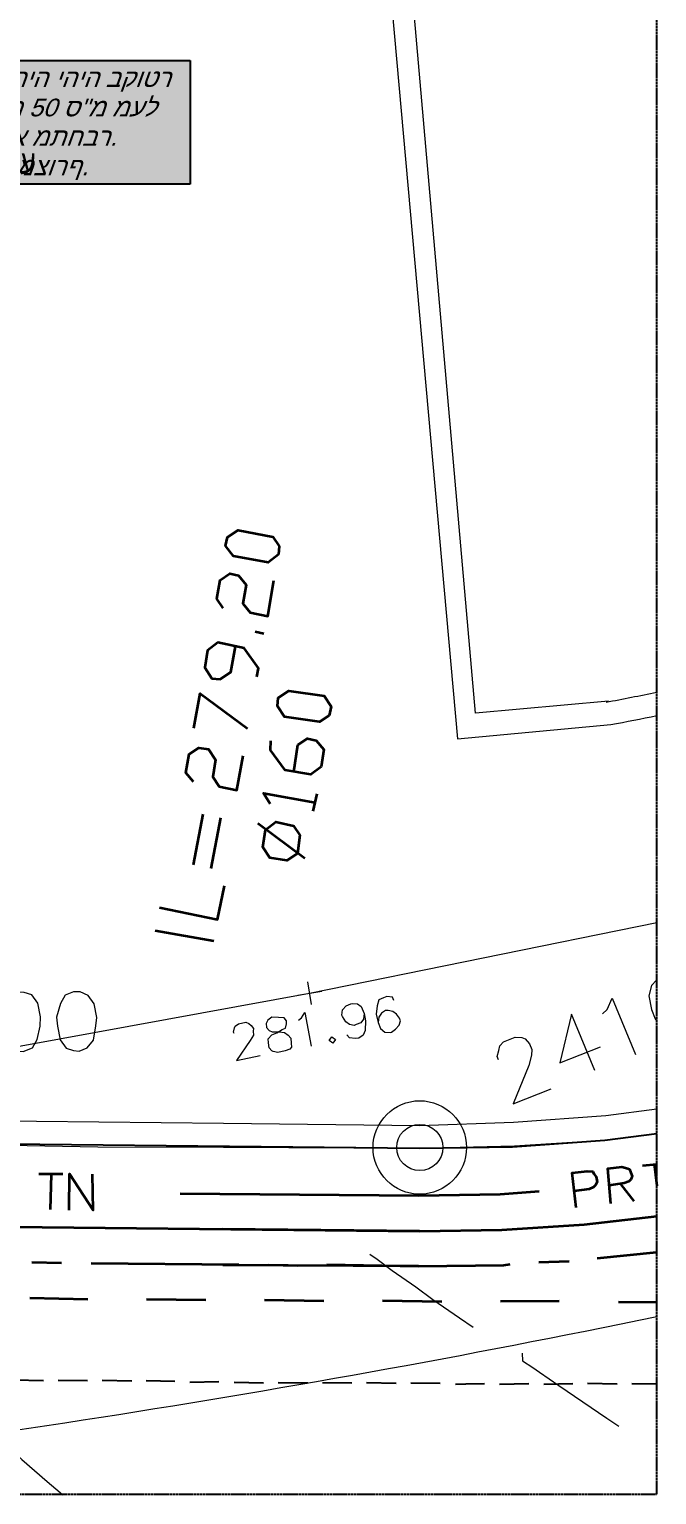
# Model space of a CAD drawing. Header units: centimetres. Extents: x 14435 to 32127, y -4289 to 2500.
# Drawn here: x 28175 to 28708, y -2230 to -985 of the extents above; entities that cross this region are included whole.
import ezdxf

# ---------------------------------------------------------------- set-up
doc = ezdxf.new("R2010")
doc.units = ezdxf.units.CM
doc.linetypes.add('Dash', pattern=[0.635, 0.3175, -0.3175])
doc.layers.add('BLACK', color=250, linetype='Continuous')
doc.layers.add('G-ANNO-TEXT', color=7, linetype='Continuous', lineweight=5)
for name, color, linetype, lineweight, true_color in [('PDF_0-Buildline', 4, 'Continuous', 5, 0x00ffff), ('PDF_0-GDR', 3, 'Continuous', 5, 0x00ff00), ('PDF__HGM-block_nipel_500', 224, 'Continuous', 5, 0xa5007c), ('PDF__HGM-SE-nipel', 224, 'Continuous', 5, 0xa5007c), ('PDF_BEZR', 4, 'Continuous', 5, 0x00ffff), ('PDF_C1610_0', 251, 'Continuous', 5, 0x656565), ('PDF_C1660_0_1', 3, 'Continuous', 5, 0x00ff00), ('PDF_CELLCOM_SIVIM_PIPE', 214, 'Continuous', 5, 0xa500a5), ('PDF_HW-CONT-100', 14, 'Continuous', 5, 0xa50000), ('PDF_HW-CONT-20', 14, 'Continuous', 5, 0xa50000), ('PDF_HW-CURB-BRDR', 110, 'Continuous', 5, 0x00ff7f), ('PDF_L-00-ktse migrash', 1, 'Continuous', 5, 0xff0000), ('PDF_M1502', 251, 'Continuous', 5, 0x656565), ('PDF_M1509', 251, 'Continuous', 5, 0x656565), ('PDF_PARTNER_L', 20, 'Continuous', 5, 0xff3f00), ('PDF_TLKL', 100, 'Continuous', 5, 0x00ff3f), ('מפת מדידה_dwg', 8, 'Continuous', 5, 0x767676)]:
    doc.layers.add(name, color=color, linetype=linetype, lineweight=lineweight, true_color=true_color)
doc.styles.add('Arial_10', font='arial.ttf', dxfattribs={"width": 0.8, "height": 20})
doc.styles.add('MUR', font='MIRYL', dxfattribs={"oblique": 20})

# ---------------------------------------------------------------- blocks, each defined once
blk = doc.blocks.new('מפת מדידה_dwg-896485-קרקע פיתוח')
at = {"layer": 'PDF_0-Buildline', "color": 131, "lineweight": 13, "true_color": 0xaaffff, "flags": 128}
for points in [[(33773, 24402), (33473.9, 24490.6), (33031.6, 22968.9), (33157.6, 22932.9)], [(33162.8, 22952), (33053.9, 22983.7), (33487.7, 24465.2), (33765.8, 24383.4)]]:
    blk.add_lwpolyline(points, dxfattribs=at)
at = {"layer": 'PDF_0-Buildline', "color": 131, "lineweight": 13, "true_color": 0xaaffff}
for centre, radius, start, end in [((33403.1, 24192.2), 1263.6, 258.94, 260.9223), ((33404.6, 24183.6), 1274.9, 258.8251, 260.6072)]:
    blk.add_arc(centre, radius, start, end, dxfattribs=at)
at = {"layer": 'PDF_0-GDR', "color": 81, "lineweight": 13, "true_color": 0xaaffaa, "flags": 128}
for points in [[(32531.1, 22816.6), (32727.9, 22737.2), (32882.4, 22674.8), (32957.6, 22648.3), (33032.7, 22625), (33075, 22614.6)], [(32523.7, 22797.5), (32621.1, 22757.3), (32720.5, 22718.1), (32875, 22656.8), (32951.2, 22629.3), (33027.4, 22604.9), (33067.4, 22595.2)]]:
    blk.add_lwpolyline(points, dxfattribs=at)
at = {"layer": 'PDF__HGM-block_nipel_500', "color": 9, "lineweight": 35, "true_color": 0xe1aad3}
for p, q in [((32911, 23111.8), (32904.7, 23116)), ((32874, 22921.3), (32847.5, 22963.6)), ((32895.1, 22956.2), (32903.6, 22968.9))]:
    blk.add_line(p, q, dxfattribs=at)
at = {"layer": 'PDF__HGM-block_nipel_500', "color": 9, "lineweight": 35, "true_color": 0xe1aad3, "flags": 128}
for points in [[(32947, 23170), (32936.4, 23166.8), (32911, 23182.7), (32907.8, 23193.3), (32912.1, 23199.6), (32922.6, 23201.7), (32948, 23185.8), (32950.2, 23176.3)], [(32937.5, 23027.1), (32927.9, 23025), (32901.5, 23039.8), (32899.4, 23050.4), (32902.5, 23056.8), (32913.1, 23058.9), (32939.6, 23044.1), (32941.7, 23033.5)], [(32869.7, 22927.7), (32859.2, 22925.5), (32846.5, 22932.9), (32844.3, 22943.5), (32851.7, 22956.2), (32862.3, 22959.4), (32875, 22950.9), (32877.1, 22941.4)]]:
    blk.add_lwpolyline(points, close=True, dxfattribs=at)
for points in [[(32886.7, 23144.6), (32884.5, 23154.1), (32893, 23167.9), (32902.5, 23170), (32908.9, 23165.7), (32912.1, 23156.2), (32903.6, 23142.5), (32906.8, 23132.9), (32919.5, 23124.5), (32935.3, 23150.9)], [(32892, 23080), (32896.2, 23086.4), (32890.9, 23106.5), (32871.8, 23119.2), (32861.3, 23116), (32853.9, 23103.3), (32856, 23092.7), (32862.3, 23089.6), (32872.9, 23091.7), (32884.5, 23110.7)], [(32826.3, 23058.9), (32842.2, 23084.3), (32868.7, 23041.9)], [(32809.4, 23016.5), (32806.2, 23026.1), (32814.7, 23039.8), (32824.2, 23041.9), (32831.6, 23037.7), (32833.8, 23027.1), (32826.3, 23014.4), (32828.5, 23004.9), (32841.2, 22996.4), (32857, 23021.8)], [(32892, 22993.3), (32903.6, 23013.4), (32913.1, 23015.5), (32919.5, 23011.3), (32922.6, 23001.7), (32915.2, 22989), (32904.7, 22985.9), (32885.6, 22997.5), (32880.3, 23017.6), (32883.5, 23025)], [(32863.4, 22975.3), (32861.3, 22985.9), (32899.4, 22962.6)]]:
    blk.add_lwpolyline(points, dxfattribs=at)
at = {"layer": 'PDF__HGM-SE-nipel', "color": 9, "lineweight": 35, "true_color": 0xe1aad3}
for p, q in [((32784, 22950.9), (32807.3, 22988)), ((32796.7, 22942.5), (32820, 22979.5)), ((32733.2, 22910.7), (32776.6, 22884.3))]:
    blk.add_line(p, q, dxfattribs=at)
at = {"layer": 'PDF__HGM-SE-nipel', "color": 9, "lineweight": 35, "true_color": 0xe1aad3, "flags": 128}
blk.add_lwpolyline([(32743.8, 22927.7), (32786.1, 22900.1), (32802, 22924.5)], dxfattribs=at)
at = {"layer": 'PDF_BEZR', "color": 131, "lineweight": 35, "true_color": 0xaaffff}
for p, q in [((32520.5, 22658.9), (32566, 22639.8)), ((32612.6, 22621.8), (32659.2, 22602.8)), ((32705.7, 22584.8), (32752.3, 22565.8)), ((32798.8, 22547.8), (32845.4, 22528.7)), ((32892, 22510.7), (32938.5, 22492.8)), ((32985.1, 22473.7), (33015.3, 22461.8))]:
    blk.add_line(p, q, dxfattribs=at)
at = {"layer": 'PDF_C1610_0', "color": 9, "lineweight": 13, "true_color": 0xcbcbcb, "flags": 128}
for points in [[(32965, 22702.3), (32965, 22705.4), (32968.1, 22709.7), (32970.3, 22712.9), (32974.5, 22715), (32985.1, 22715), (32990.4, 22712.9), (32992.5, 22710.7), (32994.6, 22705.4), (32994.6, 22700.2), (32992.5, 22695.9), (32987.2, 22688.5), (32962.9, 22663.1), (32997.8, 22663.1)], [(33038, 22664.2), (33036.9, 22716), (33012.6, 22681.1), (33049.6, 22681.1)], [(33061.3, 22706.5), (33066.6, 22708.6), (33074, 22716), (33075, 22664.2)], [(33114.7, 22716.4), (33108.9, 22713.9), (33103.6, 22706.5), (33101.5, 22694.9), (33101.5, 22686.4), (33102.1, 22684.1)]]:
    blk.add_lwpolyline(points, dxfattribs=at)
at = {"layer": 'PDF_C1610_0', "color": 9, "lineweight": 13, "true_color": 0xcbcbcb}
for radius in [39.7, 19.6]:
    blk.add_circle((32875.6, 22657.3), radius, dxfattribs=at)
at = {"layer": 'PDF_C1660_0_1', "color": 81, "lineweight": 13, "true_color": 0xaaffaa, "flags": 128}
blk.add_lwpolyline([(29472.3, 24155.4), (29769.3, 24011.2), (30207.4, 23804.9), (30647.6, 23602.8), (31089.9, 23404.9), (31533.3, 23211.2), (31978.8, 23021.8), (32426.4, 22837.7), (32875, 22656.8), (32949.1, 22629.3), (33024.2, 22606), (33067.4, 22595.2)], dxfattribs=at)
at = {"layer": 'PDF_C1660_0_1', "color": 81, "lineweight": 13, "true_color": 0xaaffaa}
blk.add_arc((34697.5, 32312.8), 10005.7, 254.62372, 260.29521, dxfattribs=at)
at = {"layer": 'PDF_CELLCOM_SIVIM_PIPE', "color": 254, "lineweight": 35, "true_color": 0xe1aae1, "flags": 128}
for points in [[(32388.3, 22777.4), (32452.8, 22750.9), (32849.6, 22591.2), (32694.1, 22653.6)], [(32849.6, 22591.2), (32915.2, 22566.8), (32981.9, 22545.7), (33041.8, 22529.7)]]:
    blk.add_lwpolyline(points, dxfattribs=at)
at = {"layer": 'PDF_HW-CONT-100', "color": 9, "true_color": 0xe1aaaa, "flags": 128}
blk.add_lwpolyline([(32308.4, 22885.3), (32320, 22856.2), (32336.9, 22812.8), (32354.9, 22766.8), (32369.8, 22731.9), (32373.5, 22723.4), (32379.3, 22709.7), (32390.9, 22683.2), (32408.9, 22645.1), (32413.7, 22634.5), (32426.4, 22608.6), (32428.5, 22604.9), (32438, 22585.9), (32451.8, 22558.4), (32458.1, 22546.2), (32464.5, 22533.5), (32477.7, 22508.1), (32484.6, 22495.4), (32485.9, 22492.9)], dxfattribs=at)
at = {"layer": 'PDF_HW-CONT-20', "color": 9, "true_color": 0xe1aaaa, "flags": 128}
for points in [[(32803.1, 22588.5), (32807.3, 22582.2), (32815.8, 22568.4), (32829.5, 22548.3), (32839, 22533), (32854.4, 22510.2), (32862.3, 22498.6)], [(32893, 22463.1), (32890.9, 22456.8), (32897.2, 22448.3), (32900.9, 22442.5), (32912.1, 22426.1), (32940.1, 22385.4), (32947, 22375.3)]]:
    blk.add_lwpolyline(points, dxfattribs=at)
at = {"layer": 'PDF_HW-CURB-BRDR', "color": 121, "lineweight": 25, "true_color": 0xaaffd4}
for p, q in [((32505.7, 22589), (32482.4, 22598.6)), ((32540.6, 22575.3), (32517.4, 22584.8)), ((32575.6, 22561.5), (32552.3, 22571.1)), ((32609.4, 22547.8), (32587.2, 22557.3)), ((32644.3, 22534), (32621.1, 22542.5)), ((32679.3, 22519.2), (32656, 22528.7)), ((32714.2, 22505.5), (32690.9, 22515)), ((32749.1, 22491.7), (32725.8, 22501.2)), ((32784, 22477.9), (32760.7, 22487.5)), ((32818.9, 22464.2), (32795.7, 22473.7)), ((32888.8, 22436.7), (32865.5, 22445.1)), ((32923.7, 22422.9), (32900.4, 22431.4)), ((32958.6, 22409.2), (32935.3, 22418.7)), ((32989.9, 22396.9), (32970.3, 22404.9))]:
    blk.add_line(p, q, dxfattribs=at)
at = {"layer": 'PDF_HW-CURB-BRDR', "color": 121, "lineweight": 25, "true_color": 0xaaffd4, "flags": 128}
for points in [[(29472.3, 24155.4), (29769.3, 24011.2), (30207.4, 23804.9), (30647.6, 23602.8), (31089.9, 23404.9), (31533.3, 23211.2), (31978.8, 23021.8), (32426.4, 22837.7), (32875, 22656.8), (32949.1, 22629.3), (33024.2, 22606), (33067.4, 22595.2)], [(32853.9, 22450.4), (32839, 22455.7), (32830.6, 22458.9)]]:
    blk.add_lwpolyline(points, dxfattribs=at)
at = {"layer": 'PDF_L-00-ktse migrash', "color": 21, "lineweight": 13, "true_color": 0xffaaaa, "flags": 128}
for points in [[(32605.2, 22904.4), (32597.8, 22904.4), (32591.4, 22900.1), (32584, 22889.6), (32581.9, 22883.2), (32579.8, 22870.5), (32581.9, 22862.1), (32587.2, 22857.8), (32591.4, 22855.7), (32599.9, 22855.7), (32606.3, 22861), (32612.6, 22870.5), (32615.8, 22877.9), (32617.9, 22889.6), (32615.8, 22898), (32610.5, 22902.3)], [(32649.6, 22887.4), (32642.2, 22887.4), (32635.9, 22882.2), (32628.5, 22872.6), (32626.4, 22865.2), (32624.2, 22853.6), (32626.4, 22845.1), (32631.6, 22840.9), (32635.9, 22838.8), (32643.3, 22838.8), (32650.7, 22843), (32657, 22853.6), (32660.2, 22859.9), (32662.3, 22871.6), (32660.2, 22880), (32654.9, 22885.3)]]:
    blk.add_lwpolyline(points, close=True, dxfattribs=at)
at = {"layer": 'PDF_M1502', "color": 9, "lineweight": 13, "true_color": 0xcbcbcb}
for p, q in [((32826.3, 22815.5), (32846.5, 22811.3)), ((32838, 22822.9), (32833.8, 22803.9))]:
    blk.add_line(p, q, dxfattribs=at)
at = {"layer": 'PDF_M1502', "color": 9, "lineweight": 13, "true_color": 0xcbcbcb, "flags": 128}
for points in [[(32763.9, 22804.9), (32763.9, 22806), (32766, 22809.1), (32767.1, 22810.2), (32770.3, 22811.3), (32776.6, 22810.2), (32778.7, 22808.1), (32779.8, 22806), (32780.8, 22802.8), (32779.8, 22800.7), (32778.7, 22797.5), (32774.5, 22794.3), (32757.6, 22782.7), (32777.7, 22779.5)], [(32818.9, 22795.4), (32822.1, 22796.4), (32826.3, 22799.6), (32821.1, 22771)], [(32872.9, 22780.6), (32870.8, 22776.3), (32867.6, 22774.2), (32863.4, 22774.2), (32861.3, 22774.2), (32858.1, 22776.3), (32856, 22779.5), (32854.9, 22784.8), (32854.9, 22785.9), (32857, 22790.1), (32861.3, 22792.2), (32865.5, 22792.2), (32866.6, 22792.2), (32870.8, 22790.1), (32872.9, 22786.9), (32872.9, 22780.6), (32871.8, 22774.2), (32868.7, 22766.8), (32865.5, 22763.6), (32861.3, 22762.6), (32858.1, 22763.6), (32853.9, 22765.8), (32852.8, 22768.9)], [(32900.4, 22781.6), (32900.4, 22784.8), (32896.2, 22786.9), (32893, 22786.9), (32888.8, 22786.9), (32885.6, 22782.7), (32882.4, 22776.3), (32881.4, 22768.9), (32881.4, 22763.6), (32883.5, 22759.4), (32887.7, 22757.3), (32888.8, 22757.3), (32893, 22758.4), (32897.2, 22760.5), (32899.4, 22763.6), (32899.4, 22765.8), (32898.3, 22770), (32896.2, 22773.2), (32893, 22775.3), (32890.9, 22776.3), (32886.7, 22775.3), (32883.5, 22773.2), (32881.4, 22768.9)]]:
    blk.add_lwpolyline(points, dxfattribs=at)
for points in [[(32798.8, 22806), (32794.6, 22804.9), (32792.5, 22802.8), (32791.4, 22799.6), (32792.5, 22796.4), (32794.6, 22794.3), (32799.9, 22792.2), (32804.1, 22790.1), (32806.2, 22786.9), (32807.3, 22783.7), (32806.2, 22779.5), (32805.2, 22776.3), (32803.1, 22775.3), (32798.8, 22775.3), (32792.5, 22776.3), (32789.3, 22778.5), (32788.3, 22779.5), (32787.2, 22782.7), (32788.3, 22786.9), (32789.3, 22790.1), (32793.5, 22792.2), (32797.8, 22792.2), (32803.1, 22793.3), (32806.2, 22793.3), (32808.4, 22796.4), (32809.4, 22798.6), (32808.4, 22801.7), (32804.1, 22803.9)], [(32836.9, 22770), (32840.1, 22772.1), (32842.2, 22768.9), (32839, 22766.8)]]:
    blk.add_lwpolyline(points, close=True, dxfattribs=at)
at = {"layer": 'PDF_M1509', "color": 9, "lineweight": 13, "true_color": 0xcbcbcb, "flags": 128}
blk.add_lwpolyline([(30810.1, 23147.4), (31023.2, 23146.7), (31861.3, 23002.8), (32835.9, 22813.4), (33132.6, 22762)], dxfattribs=at)
at = {"layer": 'PDF_PARTNER_L', "color": 31, "lineweight": 35, "true_color": 0xffbfaa}
for p, q in [((32566, 22754.1), (32585.1, 22746.7)), ((32575.6, 22749.9), (32563.9, 22722.4)), ((33023.2, 22565.8), (33028.5, 22548.8)), ((33046.4, 22574.2), (33058, 22571)), ((33056, 22572.1), (33051.2, 22553.7))]:
    blk.add_line(p, q, dxfattribs=at)
at = {"layer": 'PDF_PARTNER_L', "color": 31, "lineweight": 35, "true_color": 0xffbfaa, "flags": 128}
for points in [[(32578.7, 22716), (32590.4, 22744.6), (32597.8, 22708.6), (32608.4, 22737.2)], [(32671.9, 22694.9), (32860.2, 22619.7), (32924.8, 22595.4), (32956.5, 22585.9)], [(32980.8, 22561.5), (32988.2, 22590.1), (33000.9, 22586.9), (33005.2, 22584.8), (33005.2, 22582.7), (33006.2, 22579.5), (33005.2, 22575.3), (33003.1, 22573.2), (33000.9, 22572.1), (32996.7, 22572.1), (32984, 22575.3)], [(33009.4, 22554.1), (33017.9, 22582.7), (33029.5, 22579.5), (33033.7, 22576.3), (33034.8, 22575.3), (33034.8, 22572.1), (33034.8, 22568.9), (33032.7, 22566.8), (33030.6, 22565.8), (33026.3, 22565.8), (33013.6, 22568.9)]]:
    blk.add_lwpolyline(points, dxfattribs=at)
at = {"layer": 'PDF_TLKL', "color": 111, "lineweight": 35, "true_color": 0xaaffbf}
for p, q in [((32533.2, 22686.4), (32556.5, 22676.9)), ((32579.8, 22667.3), (32696.2, 22620.8)), ((32719.5, 22611.3), (32742.8, 22601.7)), ((32934.3, 22529.8), (32958.6, 22521.3)), ((32981.9, 22515), (33030.7, 22501.3))]:
    blk.add_line(p, q, dxfattribs=at)
at = {"layer": 'PDF_TLKL', "color": 111, "lineweight": 35, "true_color": 0xaaffbf, "flags": 128}
for points in [[(32766, 22593.3), (32838, 22563.7), (32683.5, 22625)], [(32838, 22563.7), (32905.7, 22538.3), (32911, 22537.2)]]:
    blk.add_lwpolyline(points, dxfattribs=at)
blk = doc.blocks.new('pituah')
at = {"linetype": 'Dash'}
for p, q in [((61430, -9727), (61430, -13314.7)), ((61430, -13314.7), (57514, -13314.7))]:
    blk.add_line(p, q, dxfattribs=at)
at = {"layer": 'מפת מדידה_dwg', "color": 31, "true_color": 0xffbfaa, "rotation": 21.33280097992486}
blk.add_blockref('מפת מדידה_dwg-896485-קרקע פיתוח', (38848.3, -46084.6), dxfattribs=at)
at = {"layer": 'G-ANNO-TEXT', "insert": (60719.2, -12173.1), "char_height": 20, "width": 207.156, "attachment_point": 1, "style": 'Arial_10'}
blk.add_mtext('סימון מיקום חנייה ע', dxfattribs=at)

msp = doc.modelspace()

# ---------------------------------------------------------------- block references
msp.add_blockref('pituah', (-32722.2, 11084.9))

# ---------------------------------------------------------------- next in the draw order: texts
at = {"layer": 'BLACK', "color": 1, "insert": (27907.1, -1019.4), "char_height": 15, "attachment_point": 1, "line_spacing_factor": 0.99999, "style": 'MUR', "bg_fill": 17, "box_fill_scale": 1.5, "bg_fill_color": 255, "bg_fill_transparency": 0}
msp.add_mtext_dynamic_manual_height_columns('\\A1;\\pxqc;{\\fArial|b0|i0|c177|p34;%%C\\fArial|b0|i0|c0|p34;63 \\fArial|b0|i0|c177|p34;צינור סניקת בריכת השחיה יהיה בקוטר\\P      ויעבור דרך "גמל" בגובה 50 ס"מ מעל לרום תא הביוב אליו הוא מתחבר.\\fArial|b0|i0|c0|p34;\\P\\fArial|b0|i0|c177|p34;יש להתייחס לפרט המצורף.}', width=397.218, gutter_width=252.1, heights=[0], dxfattribs=at)

doc.saveas('drawing.dxf')
